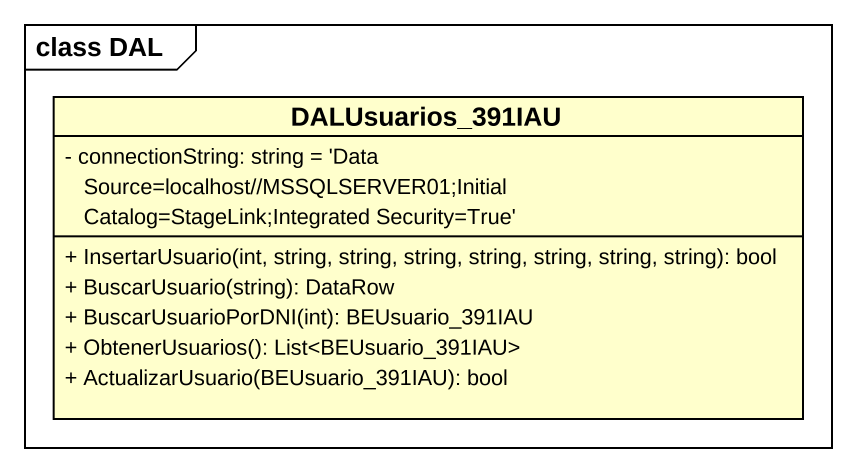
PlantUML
@startuml
mainframe class DAL
hide circle
hide empty members
skinparam classAttributeIconSize 0
class DALUsuarios_391IAU {
  - connectionString: string = 'Data Source=localhost//MSSQLSERVER01;Initial Catalog=StageLink;Integrated Security=True'
  + InsertarUsuario(int, string, string, string, string, string, string, string): bool
  + BuscarUsuario(string): DataRow
  + BuscarUsuarioPorDNI(int): BEUsuario_391IAU
  + ObtenerUsuarios(): List<BEUsuario_391IAU>
  + ActualizarUsuario(BEUsuario_391IAU): bool
}
@enduml
